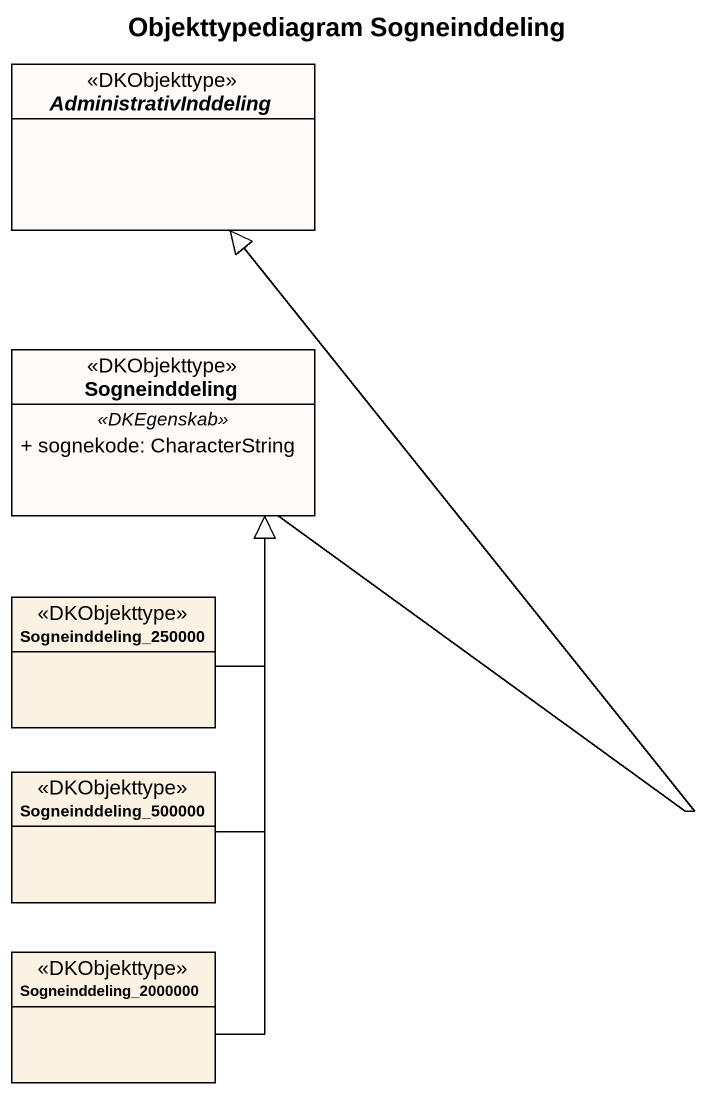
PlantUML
@startuml
title Objekttypediagram Sogneinddeling
hide circle
hide empty members
skinparam classAttributeIconSize 0
abstract class AdministrativInddeling <<DKObjekttype>> #FDFAF7
class Sogneinddeling <<DKObjekttype>> #FDFAF7 {
  .. <<DKEgenskab>> ..
  + sognekode: CharacterString
}
class Sogneinddeling_250000 <<DKObjekttype>>
class Sogneinddeling_500000 <<DKObjekttype>>
class Sogneinddeling_2000000 <<DKObjekttype>>
Sogneinddeling -up-|> AdministrativInddeling
Sogneinddeling_250000 -up-|> Sogneinddeling
Sogneinddeling_500000 -up-|> Sogneinddeling
Sogneinddeling_2000000 -up-|> Sogneinddeling
@enduml
